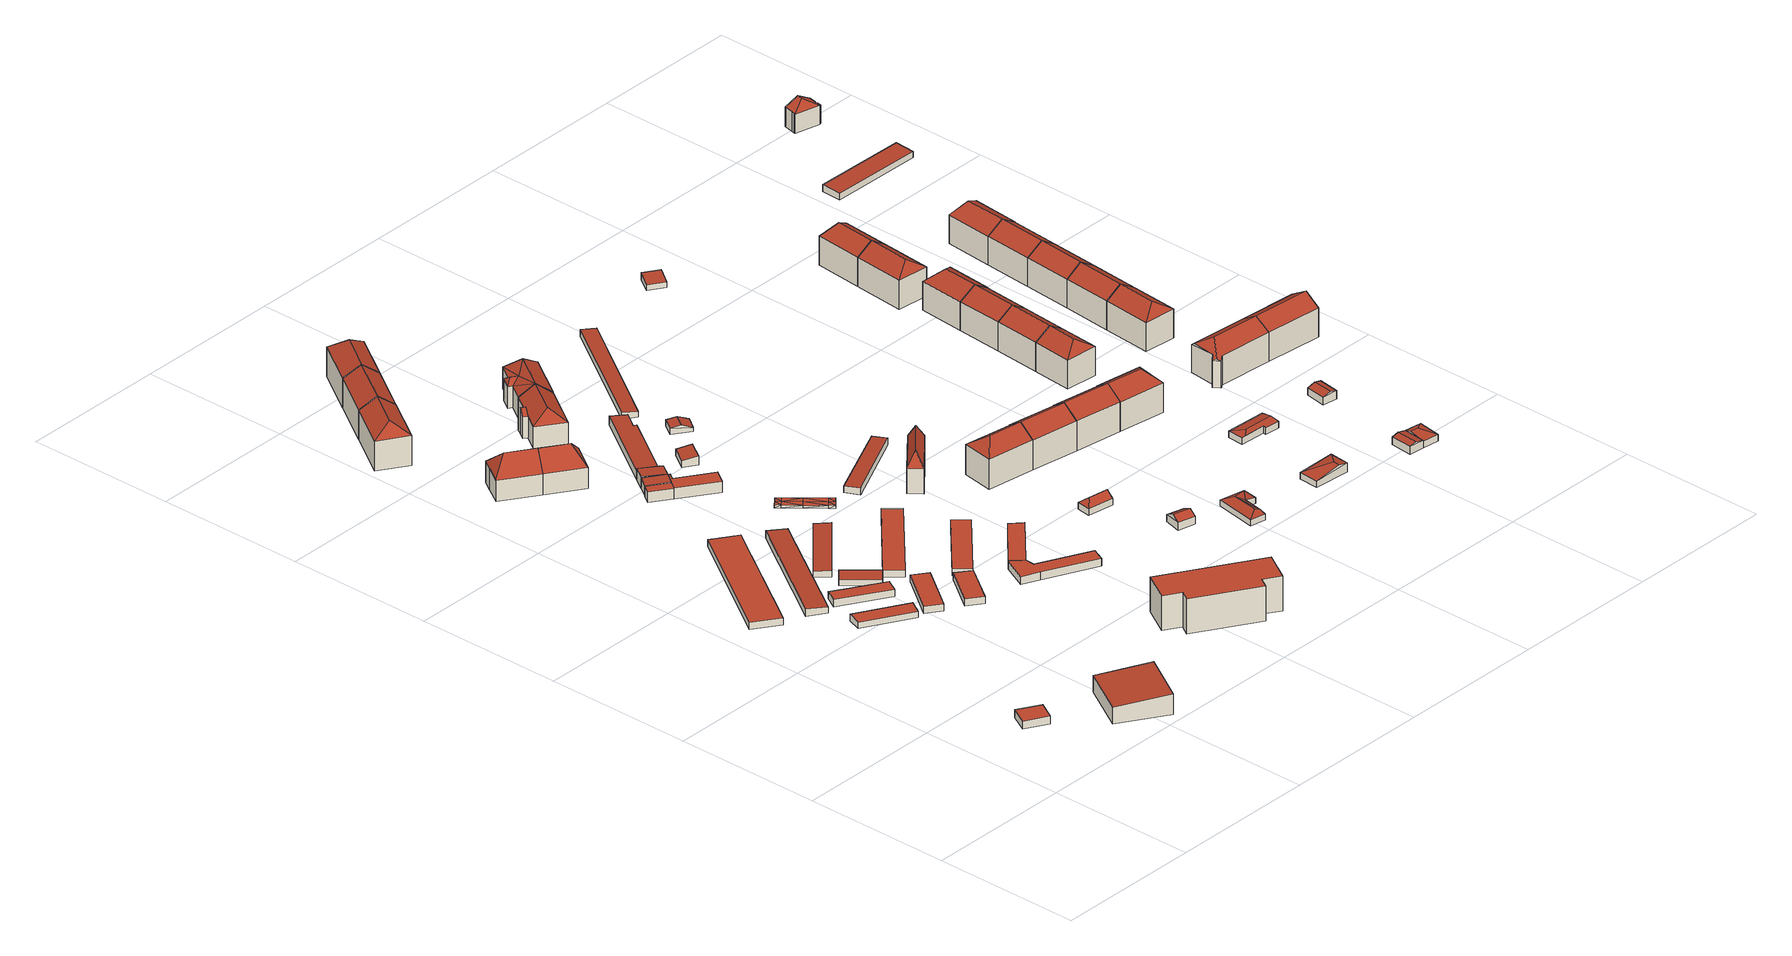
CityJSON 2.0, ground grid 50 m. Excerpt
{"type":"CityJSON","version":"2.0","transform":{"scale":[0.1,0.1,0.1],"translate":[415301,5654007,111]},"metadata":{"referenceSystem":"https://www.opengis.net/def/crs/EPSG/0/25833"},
"CityObjects":{
"building1":{"type":"Building","attributes":{"Dachtyp_tdc":"tdcPolyFlatRoof","Gemeindeschluessel":14612000,"Dachneigung":0,"QualitaetDacherkennung":62,"Geometrietyp2DReferenz":"3000","measuredHeight":2.6,"function":"31001_9998","roofType":"1000"},"geometry":[{"type":"Solid","lod":"2","boundaries":[[[[0,1,2,3]],[[1,4,5,2]],[[4,6,7,5]],[[6,0,3,7]],[[6,4,1,0]],[[3,2,5,7]]]],"semantics":{"surfaces":[{"type":"WallSurface"},{"type":"RoofSurface"},{"type":"GroundSurface"}],"values":[[0,0,0,0,1,2]]}}]},
"building2":{"type":"Building","attributes":{"Dachtyp_tdc":"tdcPolyFlatRoof","Gemeindeschluessel":14612000,"Dachneigung":3.87,"QualitaetDacherkennung":70,"Geometrietyp2DReferenz":"3000","measuredHeight":6.96,"function":"31001_2000","roofType":"2100"},"geometry":[{"type":"Solid","lod":"2","boundaries":[[[[8,9,10,11]],[[9,12,13,10]],[[12,14,15,13]],[[14,8,11,15]],[[14,12,9,8]],[[11,10,13,15]]]],"semantics":{"surfaces":[{"type":"WallSurface"},{"type":"RoofSurface"},{"type":"GroundSurface"}],"values":[[0,0,0,0,1,2]]}}]},
"building3":{"type":"Building","attributes":{"Dachtyp_tdc":"tdcPolyFlatRoof","Gemeindeschluessel":14612000,"Dachneigung":0,"QualitaetDacherkennung":95,"Geometrietyp2DReferenz":"3000","measuredHeight":2.28,"function":"31001_2463","roofType":"1000"},"geometry":[{"type":"Solid","lod":"2","boundaries":[[[[16,17,18,19]],[[17,20,21,18]],[[20,22,23,21]],[[22,16,19,23]],[[22,20,17,16]],[[19,18,21,23]]]],"semantics":{"surfaces":[{"type":"WallSurface"},{"type":"RoofSurface"},{"type":"GroundSurface"}],"values":[[0,0,0,0,1,2]]}}]},
"building4":{"type":"Building","attributes":{"Dachtyp_tdc":"tdcPolyFlatRoof","Gemeindeschluessel":14612000,"Dachneigung":2.86,"QualitaetDacherkennung":82,"Geometrietyp2DReferenz":"3000","measuredHeight":2.35,"function":"31001_2463","roofType":"2100"},"geometry":[{"type":"Solid","lod":"2","boundaries":[[[[24,25,26,27]],[[25,28,29,26]],[[28,30,31,29]],[[30,24,27,31]],[[30,28,25,24]],[[27,26,29,31]]]],"semantics":{"surfaces":[{"type":"WallSurface"},{"type":"RoofSurface"},{"type":"GroundSurface"}],"values":[[0,0,0,0,1,2]]}}]},
"building5":{"type":"Building","attributes":{"Dachtyp_tdc":"tdcPolyFlatRoof","Gemeindeschluessel":14612000,"Dachneigung":3.13,"QualitaetDacherkennung":88,"Geometrietyp2DReferenz":"3000","measuredHeight":2.5,"function":"31001_2463","roofType":"2100"},"geometry":[{"type":"Solid","lod":"2","boundaries":[[[[32,33,34,35]],[[33,36,37,34]],[[36,38,39,37]],[[38,32,35,39]],[[38,36,33,32]],[[35,34,37,39]]]],"semantics":{"surfaces":[{"type":"WallSurface"},{"type":"RoofSurface"},{"type":"GroundSurface"}],"values":[[0,0,0,0,1,2]]}}]},
"building6":{"type":"Building","attributes":{"Dachtyp_tdc":"tdcPolyFlatRoof","Gemeindeschluessel":14612000,"Dachneigung":2.67,"QualitaetDacherkennung":91,"Geometrietyp2DReferenz":"3000","measuredHeight":2.42,"function":"31001_2463","roofType":"2100"},"geometry":[{"type":"Solid","lod":"2","boundaries":[[[[40,41,42,43]],[[41,44,45,42]],[[44,46,47,45]],[[46,40,43,47]],[[46,44,41,40]],[[43,42,45,47]]]],"semantics":{"surfaces":[{"type":"WallSurface"},{"type":"RoofSurface"},{"type":"GroundSurface"}],"values":[[0,0,0,0,1,2]]}}]},
"building7":{"type":"Building","attributes":{"Dachtyp_tdc":"tdcPolyFlatRoof","Gemeindeschluessel":14612000,"Dachneigung":4.21,"QualitaetDacherkennung":66,"Geometrietyp2DReferenz":"3000","measuredHeight":2.28,"function":"31001_2463","roofType":"2100"},"geometry":[{"type":"Solid","lod":"2","boundaries":[[[[48,49,50,51]],[[49,52,53,50]],[[52,54,55,53]],[[54,48,51,55]],[[54,52,49,48]],[[51,50,53,55]]]],"semantics":{"surfaces":[{"type":"WallSurface"},{"type":"RoofSurface"},{"type":"GroundSurface"}],"values":[[0,0,0,0,1,2]]}}]},
"building8":{"type":"Building","attributes":{"Dachtyp_tdc":"tdcPolyFlatRoof","Gemeindeschluessel":14612000,"Dachneigung":0,"QualitaetDacherkennung":86,"Geometrietyp2DReferenz":"3000","measuredHeight":2.3,"function":"31001_2463","roofType":"1000"},"geometry":[{"type":"Solid","lod":"2","boundaries":[[[[56,57,58,59]],[[57,60,61,58]],[[60,62,63,61]],[[62,56,59,63]],[[62,60,57,56]],[[59,58,61,63]]]],"semantics":{"surfaces":[{"type":"WallSurface"},{"type":"RoofSurface"},{"type":"GroundSurface"}],"values":[[0,0,0,0,1,2]]}}]},
"building9":{"type":"Building","attributes":{"Dachtyp_tdc":"tdcFreeFormRoof","Gemeindeschluessel":14612000,"Dachneigung":44.92,"QualitaetDacherkennung":80,"Geometrietyp2DReferenz":"3000","measuredHeight":12.76,"function":"31001_9998","roofType":"5000"},"geometry":[{"type":"Solid","lod":"2","boundaries":[[[[64,65,66,67,68]],[[66,65,69,70]],[[71,68,67]],[[64,69,65]],[[72,73,74,75,76]],[[66,70,71,67]],[[68,71,73,72]],[[71,70,74,73]],[[70,69,75,74]],[[69,64,76,75]],[[64,68,72,76]]]],"semantics":{"surfaces":[{"type":"RoofSurface"},{"type":"WallSurface"},{"type":"GroundSurface"}],"values":[[0,0,1,1,2,0,1,1,1,1,1]]}}]},
"building10":{"type":"Building","attributes":{"Dachtyp_tdc":"tdcHipAndGableRoof","Gemeindeschluessel":14612000,"Dachneigung":34.1,"QualitaetDacherkennung":78,"Geometrietyp2DReferenz":"3000","measuredHeight":13.88,"function":"31001_9998","roofType":"5000"},"geometry":[{"type":"Solid","lod":"2","boundaries":[[[[77,78,79,80]],[[78,81,82,79]],[[81,83,84,82]],[[83,77,80,84]],[[81,78,85]],[[77,83,86]],[[78,77,86,85]],[[83,81,85,86]],[[80,79,82,84]]]],"semantics":{"surfaces":[{"type":"WallSurface"},{"type":"RoofSurface"},{"type":"GroundSurface"}],"values":[[0,0,0,0,1,0,1,1,2]]}}]},
"building11":{"type":"Building","attributes":{"Dachtyp_tdc":"tdcPolyFlatRoof","Gemeindeschluessel":14612000,"Dachneigung":0,"QualitaetDacherkennung":86,"Geometrietyp2DReferenz":"3000","measuredHeight":2.38,"function":"31001_2463","roofType":"1000"},"geometry":[{"type":"Solid","lod":"2","boundaries":[[[[87,88,89,90]],[[88,91,92,89]],[[91,93,94,92]],[[93,87,90,94]],[[93,91,88,87]],[[90,89,92,94]]]],"semantics":{"surfaces":[{"type":"WallSurface"},{"type":"RoofSurface"},{"type":"GroundSurface"}],"values":[[0,0,0,0,1,2]]}}]},
"building12":{"type":"Building","attributes":{"Dachtyp_tdc":"tdcPolyFlatRoof","Gemeindeschluessel":14612000,"Dachneigung":3.65,"QualitaetDacherkennung":82,"Geometrietyp2DReferenz":"3000","measuredHeight":2.16,"function":"31001_2463","roofType":"2100"},"geometry":[{"type":"Solid","lod":"2","boundaries":[[[[95,96,97,98]],[[96,99,100,97]],[[99,101,102,100]],[[101,95,98,102]],[[101,99,96,95]],[[98,97,100,102]]]],"semantics":{"surfaces":[{"type":"WallSurface"},{"type":"RoofSurface"},{"type":"GroundSurface"}],"values":[[0,0,0,0,1,2]]}}]},
"building13":{"type":"Building","attributes":{"Dachtyp_tdc":"tdcHipAndGableRoof","Gemeindeschluessel":14612000,"Dachneigung":44.91,"QualitaetDacherkennung":80,"Geometrietyp2DReferenz":"3000","measuredHeight":12.73,"function":"31001_9998","roofType":"5000"},"geometry":[{"type":"Solid","lod":"2","boundaries":[[[[69,103,104,75]],[[103,105,106,104]],[[105,64,76,106]],[[64,69,75,76]],[[105,103,107]],[[69,64,65]],[[103,69,65,107]],[[64,105,107,65]],[[75,104,106,76]]]],"semantics":{"surfaces":[{"type":"WallSurface"},{"type":"RoofSurface"},{"type":"GroundSurface"}],"values":[[0,0,0,0,1,0,1,1,2]]}}]},
"building14":{"type":"Building","attributes":{"Dachtyp_tdc":"tdcPolyFlatRoof","Gemeindeschluessel":14612000,"Dachneigung":2.61,"QualitaetDacherkennung":66,"Geometrietyp2DReferenz":"3000","measuredHeight":3.54,"function":"31001_2000","roofType":"2100"},"geometry":[{"type":"Solid","lod":"2","boundaries":[[[[108,109,110,111]],[[109,112,113,110]],[[112,114,115,113]],[[114,108,111,115]],[[114,112,109,108]],[[111,110,113,115]]]],"semantics":{"surfaces":[{"type":"WallSurface"},{"type":"RoofSurface"},{"type":"GroundSurface"}],"values":[[0,0,0,0,1,2]]}}]},
"building15":{"type":"Building","attributes":{"Dachtyp_tdc":"tdcGableRoof","Gemeindeschluessel":14612000,"Dachneigung":34.15,"QualitaetDacherkennung":81,"Geometrietyp2DReferenz":"3000","measuredHeight":13.9,"function":"31001_9998","roofType":"3100"},"geometry":[{"type":"Solid","lod":"2","boundaries":[[[[83,116,117,84]],[[116,118,119,117]],[[118,77,80,119]],[[77,83,84,80]],[[118,116,120]],[[83,77,121]],[[116,83,121,120]],[[77,118,120,121]],[[84,117,119,80]]]],"semantics":{"surfaces":[{"type":"WallSurface"},{"type":"RoofSurface"},{"type":"GroundSurface"}],"values":[[0,0,0,0,0,0,1,1,2]]}}]},
"building16":{"type":"Building","attributes":{"Dachtyp_tdc":"tdcPolyFlatRoof","Gemeindeschluessel":14612000,"Dachneigung":0,"QualitaetDacherkennung":85,"Geometrietyp2DReferenz":"3000","measuredHeight":2.28,"function":"31001_2463","roofType":"1000"},"geometry":[{"type":"Solid","lod":"2","boundaries":[[[[122,123,124,125]],[[123,126,127,124]],[[126,128,129,127]],[[128,122,125,129]],[[128,126,123,122]],[[125,124,127,129]]]],"semantics":{"surfaces":[{"type":"WallSurface"},{"type":"RoofSurface"},{"type":"GroundSurface"}],"values":[[0,0,0,0,1,2]]}}]},
"building17":{"type":"Building","attributes":{"Gemeindeschluessel":14612000,"Geometrietyp2DReferenz":"3000","function":"31001_2000","roofType":"9999"},"children":["building17-1","building17-2"]},
"building17-1":{"type":"BuildingPart","attributes":{"Dachtyp_tdc":"tdcPolyFlatRoof","Dachneigung":0,"QualitaetDacherkennung":75,"Geometrietyp2DReferenz":"3000","measuredHeight":3.68,"roofType":"1000"},"parents":["building17"],"geometry":[{"type":"MultiSurface","lod":"2","boundaries":[[[130,131,132,133,134]],[[114,135,136,137,138]],[[135,139,140,136]],[[139,141,142,140]],[[141,143,144,142]],[[143,130,134,144]],[[143,141,139,135,114,131,130]],[[134,133,137,136,140,142,144]]],"semantics":{"surfaces":[{"type":"WallSurface"},{"type":"RoofSurface"},{"type":"GroundSurface"}],"values":[0,0,0,0,0,0,1,2]}}]},
"building17-2":{"type":"BuildingPart","attributes":{"Dachtyp_tdc":"tdcPolyFlatRoof","Dachneigung":0,"QualitaetDacherkennung":79,"Geometrietyp2DReferenz":"3000","measuredHeight":3.61,"roofType":"1000"},"parents":["building17"],"geometry":[{"type":"MultiSurface","lod":"2","boundaries":[[[145,146,147,148]],[[146,138,137,147]],[[132,145,148,133]],[[132,138,146,145]],[[148,147,137,133]]],"semantics":{"surfaces":[{"type":"WallSurface"},{"type":"RoofSurface"},{"type":"GroundSurface"}],"values":[0,0,0,1,2]}}]},
"building18":{"type":"Building","attributes":{"Dachtyp_tdc":"tdcPolyFlatRoof","Gemeindeschluessel":14612000,"Dachneigung":3.23,"QualitaetDacherkennung":78,"Geometrietyp2DReferenz":"3000","measuredHeight":4.01,"function":"31001_2000","roofType":"2100"},"geometry":[{"type":"Solid","lod":"2","boundaries":[[[[149,150,151,152]],[[150,153,154,151]],[[153,155,156,154]],[[155,112,157,156]],[[112,149,152,157]],[[112,155,153,150,149]],[[152,151,154,156,157]]]],"semantics":{"surfaces":[{"type":"WallSurface"},{"type":"RoofSurface"},{"type":"GroundSurface"}],"values":[[0,0,0,0,0,1,2]]}}]},
"building19":{"type":"Building","attributes":{"Dachtyp_tdc":"tdcPolyFlatRoof","Gemeindeschluessel":14612000,"Dachneigung":0,"QualitaetDacherkennung":91,"Geometrietyp2DReferenz":"3000","measuredHeight":2.31,"function":"31001_2463","roofType":"1000"},"geometry":[{"type":"Solid","lod":"2","boundaries":[[[[158,159,160,161]],[[162,163,164,165]],[[161,160,163,162]],[[160,159,164,163]],[[159,158,165,164]],[[158,161,162,165]]]],"semantics":{"surfaces":[{"type":"RoofSurface"},{"type":"GroundSurface"},{"type":"WallSurface"}],"values":[[0,1,2,2,2,2]]}}]},
"building20":{"type":"Building","attributes":{"Dachtyp_tdc":"tdcPolyFlatRoof","Gemeindeschluessel":14612000,"Dachneigung":0,"QualitaetDacherkennung":82,"Geometrietyp2DReferenz":"3000","measuredHeight":11.8,"function":"31001_9998","roofType":"1000"},"geometry":[{"type":"Solid","lod":"2","boundaries":[[[[166,167,168,169]],[[167,170,171,168]],[[170,172,173,171]],[[172,174,175,173]],[[174,176,177,175]],[[176,178,179,177]],[[178,180,181,179]],[[180,166,169,181]],[[180,178,176,174,172,170,167,166]],[[169,168,171,173,175,177,179,181]]]],"semantics":{"surfaces":[{"type":"WallSurface"},{"type":"RoofSurface"},{"type":"GroundSurface"}],"values":[[0,0,0,0,0,0,0,0,1,2]]}}]},
"building21":{"type":"Building","attributes":{"Dachtyp_tdc":"tdcPolyFlatRoof","Gemeindeschluessel":14612000,"Dachneigung":0,"QualitaetDacherkennung":63,"Geometrietyp2DReferenz":"3000","measuredHeight":2.52,"function":"31001_2463","roofType":"1000"},"geometry":[{"type":"Solid","lod":"2","boundaries":[[[[182,183,184,185]],[[183,186,187,184]],[[186,188,189,187]],[[188,190,191,189]],[[190,192,193,191]],[[192,194,195,193]],[[194,196,197,195]],[[196,182,185,197]],[[196,194,192,190,188,186,183,182]],[[185,184,187,189,191,193,195,197]]]],"semantics":{"surfaces":[{"type":"WallSurface"},{"type":"RoofSurface"},{"type":"GroundSurface"}],"values":[[0,0,0,0,0,0,0,0,1,2]]}}]},
"building22":{"type":"Building","attributes":{"Erfassungsdatum_Objekt":"2020-12-18","BodenHoehe":114.87,"gemHoehe":0,"BauwerkHoehe":1,"Breite":4,"Gemeindeschluessel":"14612000","Geometrietyp2DReferenz":"3000","measuredHeight":1,"function":"53001_1800"},"geometry":[{"type":"MultiSurface","lod":"2","boundaries":[[[198,199,200]],[[200,199,201]],[[202,203,198]],[[202,198,200]],[[204,203,205]],[[205,203,202]],[[206,204,207]],[[207,204,205]],[[200,201,208]],[[208,201,209]],[[202,200,210]],[[210,200,208]],[[205,202,210]],[[205,210,211]],[[207,205,212]],[[212,205,211]],[[210,208,213]],[[210,213,214]],[[208,209,215]],[[208,215,213]],[[209,201,216]],[[209,216,215]],[[201,199,217]],[[201,217,216]],[[199,198,218]],[[199,218,217]],[[198,203,219]],[[198,219,218]],[[203,204,220]],[[203,220,219]],[[204,206,221]],[[204,221,220]],[[206,207,222]],[[206,222,221]],[[207,212,223]],[[207,223,222]],[[212,211,224]],[[212,224,223]],[[211,210,214]],[[211,214,224]],[[225,217,218]],[[216,217,225]],[[218,219,226]],[[225,218,226]],[[227,219,220]],[[226,219,227]],[[222,220,221]],[[227,220,222]],[[213,216,225]],[[215,216,213]],[[214,225,226]],[[213,225,214]],[[214,226,227]],[[224,214,227]],[[223,227,222]],[[224,227,223]]],"semantics":{"surfaces":[{"type":"RoofSurface"},{"type":"WallSurface"},{"type":"GroundSurface"}],"values":[0,0,0,0,0,0,0,0,0,0,0,0,0,0,0,0,1,1,1,1,1,1,1,1,1,1,1,1,1,1,1,1,1,1,1,1,1,1,1,1,2,2,2,2,2,2,2,2,2,2,2,2,2,2,2,2]}}]},
"building23":{"type":"Building","attributes":{"Dachtyp_tdc":"tdcHipAndGableRoof","Gemeindeschluessel":14612000,"Dachneigung":34.06,"QualitaetDacherkennung":80,"Geometrietyp2DReferenz":"3000","measuredHeight":13.9,"function":"31001_9998","roofType":"5000"},"geometry":[{"type":"Solid","lod":"2","boundaries":[[[[116,228,229,117]],[[228,230,231,229]],[[230,232,119,231]],[[232,116,117,119]],[[230,228,233]],[[116,232,234]],[[228,116,234,233]],[[232,230,233,234]],[[117,229,231,119]]]],"semantics":{"surfaces":[{"type":"WallSurface"},{"type":"RoofSurface"},{"type":"GroundSurface"}],"values":[[0,0,0,0,1,0,1,1,2]]}}]},
"building24":{"type":"Building","attributes":{"Dachtyp_tdc":"tdcPolyFlatRoof","Gemeindeschluessel":14612000,"Dachneigung":3,"QualitaetDacherkennung":87,"Geometrietyp2DReferenz":"3000","measuredHeight":2.31,"function":"31001_2463","roofType":"2100"},"geometry":[{"type":"Solid","lod":"2","boundaries":[[[[190,235,236,237]],[[235,238,239,236]],[[238,240,241,239]],[[240,190,237,241]],[[240,238,235,190]],[[237,236,239,241]]]],"semantics":{"surfaces":[{"type":"WallSurface"},{"type":"RoofSurface"},{"type":"GroundSurface"}],"values":[[0,0,0,0,1,2]]}}]},
"building25":{"type":"Building","attributes":{"Gemeindeschluessel":14612000,"Geometrietyp2DReferenz":"3000","function":"31001_9998","roofType":"9999"},"children":["building25-1","building25-2"]},
"building25-1":{"type":"BuildingPart","attributes":{"Dachtyp_tdc":"tdcHipAndGableRoof","Dachneigung":37.4,"QualitaetDacherkennung":78,"Geometrietyp2DReferenz":"3000","measuredHeight":11.35,"roofType":"5000"},"parents":["building25"],"geometry":[{"type":"MultiSurface","lod":"2","boundaries":[[[242,243,244,245]],[[242,246,247,243]],[[246,248,249,247]],[[248,250,251,249]],[[250,252,253,251]],[[252,254,255,253]],[[254,256,255]],[[252,250,257]],[[250,248,246,257]],[[246,242,245,258,259,254,252,257]],[[244,243,247,249,251,253,255,260]]],"semantics":{"surfaces":[{"type":"WallSurface"},{"type":"RoofSurface"},{"type":"GroundSurface"}],"values":[0,0,0,0,0,0,0,1,1,1,2]}}]},
"building25-2":{"type":"BuildingPart","attributes":{"Dachtyp_tdc":"tdcGableRoof","Dachneigung":33.51,"QualitaetDacherkennung":53,"Geometrietyp2DReferenz":"3000","measuredHeight":9.02,"roofType":"3100"},"parents":["building25"],"geometry":[{"type":"MultiSurface","lod":"2","boundaries":[[[256,261,262,255]],[[261,263,264,262]],[[263,265,266,264]],[[265,245,244,266]],[[263,261,256,259,267]],[[267,245,265,263]],[[260,255,262,264,266,244]]],"semantics":{"surfaces":[{"type":"WallSurface"},{"type":"RoofSurface"},{"type":"GroundSurface"}],"values":[0,0,0,0,1,1,2]}}]},
"building26":{"type":"Building","attributes":{"Dachtyp_tdc":"tdcPolyFlatRoof","Gemeindeschluessel":14612000,"Dachneigung":4.28,"QualitaetDacherkennung":88,"Geometrietyp2DReferenz":"3000","measuredHeight":3.04,"function":"31001_2463","roofType":"2100"},"geometry":[{"type":"Solid","lod":"2","boundaries":[[[[268,269,270,151]],[[269,271,272,270]],[[271,273,274,272]],[[273,275,276,274]],[[275,277,154,276]],[[277,268,151,154]],[[277,275,273,271,269,268]],[[151,270,272,274,276,154]]]],"semantics":{"surfaces":[{"type":"WallSurface"},{"type":"RoofSurface"},{"type":"GroundSurface"}],"values":[[0,0,0,0,0,0,1,2]]}}]},
"building27":{"type":"Building","attributes":{"Dachtyp_tdc":"tdcPolyFlatRoof","Gemeindeschluessel":14612000,"Dachneigung":10.98,"QualitaetDacherkennung":73,"Geometrietyp2DReferenz":"3000","measuredHeight":3.19,"function":"31001_9998","roofType":"2100"},"geometry":[{"type":"Solid","lod":"2","boundaries":[[[[278,279,280,281]],[[279,282,283,280]],[[282,284,285,283]],[[284,278,281,285]],[[284,282,279,278]],[[281,280,283,285]]]],"semantics":{"surfaces":[{"type":"WallSurface"},{"type":"RoofSurface"},{"type":"GroundSurface"}],"values":[[0,0,0,0,1,2]]}}]},
"building28":{"type":"Building","attributes":{"Dachtyp_tdc":"tdcFreeFormRoof","Gemeindeschluessel":14612000,"Dachneigung":36.55,"QualitaetDacherkennung":79,"Geometrietyp2DReferenz":"3000","measuredHeight":11.09,"function":"31001_9998","roofType":"5000"},"geometry":[{"type":"Solid","lod":"2","boundaries":[[[[286,287,288,289]],[[287,290,291,288]],[[290,292,293,291]],[[292,294,295,293]],[[294,296,297,295]],[[296,298,299,297]],[[298,300,301,299]],[[300,286,289,301]],[[302,300,298]],[[298,296,303]],[[303,302,298]],[[303,304,302]],[[290,304,303]],[[304,290,287]],[[305,303,296,294]],[[305,294,292]],[[303,305,292,290]],[[304,287,286]],[[302,304,286,300]],[[289,288,291,293,295,297,299,301]]]],"semantics":{"surfaces":[{"type":"WallSurface"},{"type":"RoofSurface"},{"type":"GroundSurface"}],"values":[[0,0,0,0,0,0,0,0,1,1,1,1,1,1,1,1,1,0,1,2]]}}]},
"building29":{"type":"Building","attributes":{"Dachtyp_tdc":"tdcGableRoof","Gemeindeschluessel":14612000,"Dachneigung":20.56,"QualitaetDacherkennung":49,"Geometrietyp2DReferenz":"3000","measuredHeight":2.77,"function":"31001_9998","roofType":"3100"},"geometry":[{"type":"Solid","lod":"2","boundaries":[[[[306,307,308,309]],[[307,310,311,308]],[[310,312,313,311]],[[312,306,309,313]],[[310,307,314]],[[306,312,315]],[[307,306,315,314]],[[312,310,314,315]],[[309,308,311,313]]]],"semantics":{"surfaces":[{"type":"WallSurface"},{"type":"RoofSurface"},{"type":"GroundSurface"}],"values":[[0,0,0,0,0,0,1,1,2]]}}]},
"building30":{"type":"Building","attributes":{"Dachtyp_tdc":"tdcPolyFlatRoof","Gemeindeschluessel":14612000,"Dachneigung":3.26,"QualitaetDacherkennung":87,"Geometrietyp2DReferenz":"3000","measuredHeight":2.37,"function":"31001_2463","roofType":"2100"},"geometry":[{"type":"Solid","lod":"2","boundaries":[[[[316,317,318,319]],[[317,320,321,318]],[[320,322,323,321]],[[322,316,319,323]],[[322,320,317,316]],[[319,318,321,323]]]],"semantics":{"surfaces":[{"type":"WallSurface"},{"type":"RoofSurface"},{"type":"GroundSurface"}],"values":[[0,0,0,0,1,2]]}}]},
"building31":{"type":"Building","attributes":{"Dachtyp_tdc":"tdcFreeFormRoof","Gemeindeschluessel":14612000,"Dachneigung":63.29,"QualitaetDacherkennung":5,"Geometrietyp2DReferenz":"3000","measuredHeight":13.38,"function":"31001_2463","roofType":"5000"},"geometry":[{"type":"Solid","lod":"2","boundaries":[[[[324,325,326,327]],[[325,328,329,326]],[[328,330,331,329]],[[330,324,327,331]],[[332,333,330,328]],[[332,328,325]],[[333,332,325,324]],[[333,324,330]],[[327,326,329,331]]]],"semantics":{"surfaces":[{"type":"WallSurface"},{"type":"RoofSurface"},{"type":"GroundSurface"}],"values":[[0,0,0,0,1,1,1,1,2]]}}]},
"building32":{"type":"Building","attributes":{"Dachtyp_tdc":"tdcFreeFormRoof","Gemeindeschluessel":14612000,"Dachneigung":39.12,"QualitaetDacherkennung":65,"Geometrietyp2DReferenz":"3000","measuredHeight":4.11,"function":"31001_9998","roofType":"5000"},"geometry":[{"type":"Solid","lod":"2","boundaries":[[[[334,335,336,337]],[[335,338,339,336]],[[338,340,341,339]],[[340,334,337,341]],[[342,340,338]],[[343,342,338,335]],[[343,335,334]],[[342,343,334,340]],[[337,336,339,341]]]],"semantics":{"surfaces":[{"type":"WallSurface"},{"type":"RoofSurface"},{"type":"GroundSurface"}],"values":[[0,0,0,0,0,1,1,1,2]]}}]},
"building33":{"type":"Building","attributes":{"Dachtyp_tdc":"tdcHipAndGableRoof","Gemeindeschluessel":14612000,"Dachneigung":34.41,"QualitaetDacherkennung":79,"Geometrietyp2DReferenz":"3000","measuredHeight":13.81,"function":"31001_9998","roofType":"5000"},"geometry":[{"type":"Solid","lod":"2","boundaries":[[[[344,345,346,347]],[[345,348,349,346]],[[348,350,351,349]],[[350,344,347,351]],[[348,345,352]],[[344,350,353]],[[345,344,353,352]],[[350,348,352,353]],[[347,346,349,351]]]],"semantics":{"surfaces":[{"type":"WallSurface"},{"type":"RoofSurface"},{"type":"GroundSurface"}],"values":[[0,0,0,0,1,0,1,1,2]]}}]},
"building34":{"type":"Building","attributes":{"Dachtyp_tdc":"tdcGableRoof","Gemeindeschluessel":14612000,"Dachneigung":28.18,"QualitaetDacherkennung":80,"Geometrietyp2DReferenz":"3000","measuredHeight":4.06,"function":"31001_9998","roofType":"3100"},"geometry":[{"type":"Solid","lod":"2","boundaries":[[[[354,355,356,357]],[[355,358,359,356]],[[358,360,361,359]],[[360,354,357,361]],[[358,355,362]],[[354,360,363]],[[355,354,363,362]],[[360,358,362,363]],[[357,356,359,361]]]],"semantics":{"surfaces":[{"type":"WallSurface"},{"type":"RoofSurface"},{"type":"GroundSurface"}],"values":[[0,0,0,0,0,0,1,1,2]]}}]},
"building35":{"type":"Building","attributes":{"Dachtyp_tdc":"tdcPolyFlatRoof","Gemeindeschluessel":14612000,"Dachneigung":2.9,"QualitaetDacherkennung":90,"Geometrietyp2DReferenz":"3000","measuredHeight":2.29,"function":"31001_2463","roofType":"2100"},"geometry":[{"type":"Solid","lod":"2","boundaries":[[[[364,365,366,367]],[[365,368,369,366]],[[368,370,371,369]],[[370,364,367,371]],[[370,368,365,364]],[[367,366,369,371]]]],"semantics":{"surfaces":[{"type":"WallSurface"},{"type":"RoofSurface"},{"type":"GroundSurface"}],"values":[[0,0,0,0,1,2]]}}]},
"building36":{"type":"Building","attributes":{"Dachtyp_tdc":"tdcFreeFormRoof","Gemeindeschluessel":14612000,"Dachneigung":10.06,"QualitaetDacherkennung":60,"Geometrietyp2DReferenz":"3000","measuredHeight":2.87,"function":"31001_9998","roofType":"5000"},"geometry":[{"type":"Solid","lod":"2","boundaries":[[[[372,373,374,375]],[[373,376,377,374]],[[376,378,379,377]],[[378,380,381,379]],[[380,382,383,381]],[[382,372,375,383]],[[372,382,384]],[[378,385,386,380]],[[386,384,382,380]],[[372,376,373]],[[384,376,372]],[[384,385,376]],[[385,384,386]],[[378,376,385]],[[375,374,377,379,381,383]]]],"semantics":{"surfaces":[{"type":"WallSurface"},{"type":"RoofSurface"},{"type":"GroundSurface"}],"values":[[0,0,0,0,0,0,1,1,1,1,1,1,1,0,2]]}}]},
"building37":{"type":"Building","attributes":{"Dachtyp_tdc":"tdcGableRoof","Gemeindeschluessel":14612000,"Dachneigung":34.2,"QualitaetDacherkennung":81,"Geometrietyp2DReferenz":"3000","measuredHeight":13.79,"function":"31001_9998","roofType":"3100"},"geometry":[{"type":"Solid","lod":"2","boundaries":[[[[387,388,347,389]],[[388,390,351,347]],[[390,391,392,351]],[[391,387,389,392]],[[390,388,353]],[[387,391,393]],[[388,387,393,353]],[[391,390,353,393]],[[389,347,351,392]]]],"semantics":{"surfaces":[{"type":"WallSurface"},{"type":"RoofSurface"},{"type":"GroundSurface"}],"values":[[0,0,0,0,0,0,1,1,2]]}}]},
"building38":{"type":"Building","attributes":{"Dachtyp_tdc":"tdcGableRoof","Gemeindeschluessel":14612000,"Dachneigung":34.34,"QualitaetDacherkennung":82,"Geometrietyp2DReferenz":"3000","measuredHeight":13.82,"function":"31001_9998","roofType":"3100"},"geometry":[{"type":"Solid","lod":"2","boundaries":[[[[387,394,395,396]],[[397,398,396,395]],[[399,389,392,400]],[[398,397,400,392]],[[397,394,399,400]],[[398,387,396]],[[394,397,395]],[[394,387,389,399]],[[387,398,392,389]]]],"semantics":{"surfaces":[{"type":"RoofSurface"},{"type":"GroundSurface"},{"type":"WallSurface"}],"values":[[0,0,1,2,2,2,2,2,2]]}}]},
"building39":{"type":"Building","attributes":{"Dachtyp_tdc":"tdcHipAndGableRoof","Gemeindeschluessel":14612000,"Dachneigung":10.05,"QualitaetDacherkennung":49,"Geometrietyp2DReferenz":"3000","measuredHeight":3.7,"function":"31001_9998","roofType":"5000"},"geometry":[{"type":"Solid","lod":"2","boundaries":[[[[401,402,403,404]],[[402,405,406,403]],[[405,407,408,406]],[[407,401,404,408]],[[405,402,409]],[[401,407,410]],[[402,401,410,409]],[[407,405,409,410]],[[404,403,406,408]]]],"semantics":{"surfaces":[{"type":"WallSurface"},{"type":"RoofSurface"},{"type":"GroundSurface"}],"values":[[0,0,0,0,1,0,1,1,2]]}}]},
"building40":{"type":"Building","attributes":{"Dachtyp_tdc":"tdcHipAndGableRoof","Gemeindeschluessel":14612000,"Dachneigung":34.43,"QualitaetDacherkennung":77,"Geometrietyp2DReferenz":"3000","measuredHeight":13.74,"function":"31001_9998","roofType":"5000"},"geometry":[{"type":"Solid","lod":"2","boundaries":[[[[411,412,413,400]],[[412,414,415,413]],[[414,416,399,415]],[[416,411,400,399]],[[414,412,417]],[[411,416,395]],[[412,411,395,417]],[[416,414,417,395]],[[400,413,415,399]]]],"semantics":{"surfaces":[{"type":"WallSurface"},{"type":"RoofSurface"},{"type":"GroundSurface"}],"values":[[0,0,0,0,1,0,1,1,2]]}}]},
"building41":{"type":"Building","attributes":{"Dachtyp_tdc":"tdcPolyFlatRoof","Gemeindeschluessel":14612000,"Dachneigung":5.74,"QualitaetDacherkennung":68,"Geometrietyp2DReferenz":"3000","measuredHeight":2.54,"function":"31001_9998","roofType":"2100"},"geometry":[{"type":"Solid","lod":"2","boundaries":[[[[418,419,420,421]],[[419,422,423,420]],[[422,424,425,423]],[[424,418,421,425]],[[424,422,419,418]],[[421,420,423,425]]]],"semantics":{"surfaces":[{"type":"WallSurface"},{"type":"RoofSurface"},{"type":"GroundSurface"}],"values":[[0,0,0,0,1,2]]}}]},
"building42":{"type":"Building","attributes":{"Dachtyp_tdc":"tdcFreeFormRoof","Gemeindeschluessel":14612000,"Dachneigung":10.28,"QualitaetDacherkennung":66,"Geometrietyp2DReferenz":"3000","measuredHeight":2.88,"function":"31001_9998","roofType":"5000"},"geometry":[{"type":"Solid","lod":"2","boundaries":[[[[426,427,428,429]],[[427,430,431,428]],[[430,432,433,431]],[[432,434,435,433]],[[434,436,437,435]],[[436,426,429,437]],[[438,439,436,434]],[[427,440,439,438,432,430]],[[439,440,426,436]],[[427,426,440]],[[434,432,438]],[[429,428,431,433,435,437]]]],"semantics":{"surfaces":[{"type":"WallSurface"},{"type":"RoofSurface"},{"type":"GroundSurface"}],"values":[[0,0,0,0,0,0,1,1,1,0,0,2]]}}]},
"building43":{"type":"Building","attributes":{"Dachtyp_tdc":"tdcHipAndGableRoof","Gemeindeschluessel":14612000,"Dachneigung":31.27,"QualitaetDacherkennung":84,"Geometrietyp2DReferenz":"3000","measuredHeight":13.22,"function":"31001_9998","roofType":"5000"},"geometry":[{"type":"Solid","lod":"2","boundaries":[[[[441,442,443,444]],[[442,445,446,443]],[[445,447,448,446]],[[447,441,444,448]],[[444,443,446,448]],[[445,442,449]],[[441,447,450]],[[442,441,450,449]],[[447,445,449,450]]]],"semantics":{"surfaces":[{"type":"WallSurface"},{"type":"GroundSurface"},{"type":"RoofSurface"}],"values":[[0,0,0,0,1,2,0,2,2]]}}]},
"building44":{"type":"Building","attributes":{"Dachtyp_tdc":"tdcGableRoof","Gemeindeschluessel":14612000,"Dachneigung":31.57,"QualitaetDacherkennung":87,"Geometrietyp2DReferenz":"3000","measuredHeight":13.31,"function":"31001_9998","roofType":"3100"},"geometry":[{"type":"Solid","lod":"2","boundaries":[[[[447,451,452,448]],[[451,453,454,452]],[[453,441,444,454]],[[441,447,448,444]],[[453,451,455]],[[447,441,456]],[[451,447,456,455]],[[441,453,455,456]],[[448,452,454,444]]]],"semantics":{"surfaces":[{"type":"WallSurface"},{"type":"RoofSurface"},{"type":"GroundSurface"}],"values":[[0,0,0,0,0,0,1,1,2]]}}]},
"building45":{"type":"Building","attributes":{"Dachtyp_tdc":"tdcGableRoof","Gemeindeschluessel":14612000,"Dachneigung":13.88,"QualitaetDacherkennung":93,"Geometrietyp2DReferenz":"3000","measuredHeight":3.26,"function":"31001_9998","roofType":"3100"},"geometry":[{"type":"Solid","lod":"2","boundaries":[[[[457,458,459,460]],[[458,461,462,459]],[[461,463,464,462]],[[463,457,460,464]],[[461,458,465]],[[457,463,466]],[[458,457,466,465]],[[463,461,465,466]],[[460,459,462,464]]]],"semantics":{"surfaces":[{"type":"WallSurface"},{"type":"RoofSurface"},{"type":"GroundSurface"}],"values":[[0,0,0,0,0,0,1,1,2]]}}]},
"building46":{"type":"Building","attributes":{"Dachtyp_tdc":"tdcGableRoof","Gemeindeschluessel":14612000,"Dachneigung":31.34,"QualitaetDacherkennung":89,"Geometrietyp2DReferenz":"3000","measuredHeight":13.26,"function":"31001_9998","roofType":"3100"},"geometry":[{"type":"Solid","lod":"2","boundaries":[[[[467,453,454,468]],[[453,451,452,454]],[[451,469,470,452]],[[469,467,468,470]],[[451,453,471]],[[467,469,472]],[[453,467,472,471]],[[469,451,471,472]],[[468,454,452,470]]]],"semantics":{"surfaces":[{"type":"WallSurface"},{"type":"RoofSurface"},{"type":"GroundSurface"}],"values":[[0,0,0,0,0,0,1,1,2]]}}]},
"building47":{"type":"Building","attributes":{"Dachtyp_tdc":"tdcHipAndGableRoof","Gemeindeschluessel":14612000,"Dachneigung":10.5,"QualitaetDacherkennung":77,"Geometrietyp2DReferenz":"3000","measuredHeight":3.24,"function":"31001_9998","roofType":"5000"},"geometry":[{"type":"Solid","lod":"2","boundaries":[[[[457,473,474,475]],[[473,476,477,474]],[[476,478,479,477]],[[478,457,475,479]],[[476,473,480]],[[457,478,481]],[[473,457,481,480]],[[478,476,480,481]],[[475,474,477,479]]]],"semantics":{"surfaces":[{"type":"WallSurface"},{"type":"RoofSurface"},{"type":"GroundSurface"}],"values":[[0,0,0,0,1,0,1,1,2]]}}]},
"building48":{"type":"Building","attributes":{"Dachtyp_tdc":"tdcHipAndGableRoof","Gemeindeschluessel":14612000,"Dachneigung":31.43,"QualitaetDacherkennung":84,"Geometrietyp2DReferenz":"3000","measuredHeight":13.23,"function":"31001_9998","roofType":"5000"},"geometry":[{"type":"Solid","lod":"2","boundaries":[[[[469,482,483,470]],[[482,484,485,483]],[[484,486,468,485]],[[486,469,470,468]],[[484,482,487]],[[469,486,472]],[[482,469,472,487]],[[486,484,487,472]],[[470,483,485,468]]]],"semantics":{"surfaces":[{"type":"WallSurface"},{"type":"RoofSurface"},{"type":"GroundSurface"}],"values":[[0,0,0,0,1,0,1,1,2]]}}]},
"building49":{"type":"Building","attributes":{"Dachtyp_tdc":"tdcHipAndGableRoof","Gemeindeschluessel":14612000,"Dachneigung":32.89,"QualitaetDacherkennung":85,"Geometrietyp2DReferenz":"3000","measuredHeight":13.34,"function":"31001_9998","roofType":"5000"},"geometry":[{"type":"Solid","lod":"2","boundaries":[[[[488,489,490,491]],[[489,492,493,490]],[[492,494,495,493]],[[494,488,491,495]],[[492,489,496]],[[488,494,497]],[[489,488,497,496]],[[494,492,496,497]],[[491,490,493,495]]]],"semantics":{"surfaces":[{"type":"WallSurface"},{"type":"RoofSurface"},{"type":"GroundSurface"}],"values":[[0,0,0,0,1,0,1,1,2]]}}]},
"building50":{"type":"Building","attributes":{"Dachtyp_tdc":"tdcGableRoof","Gemeindeschluessel":14612000,"Dachneigung":19.01,"QualitaetDacherkennung":89,"Geometrietyp2DReferenz":"3000","measuredHeight":3.44,"function":"31001_9998","roofType":"3100"},"geometry":[{"type":"Solid","lod":"2","boundaries":[[[[498,499,500,501]],[[499,502,503,500]],[[502,504,505,503]],[[504,498,501,505]],[[502,499,506]],[[498,504,507]],[[499,498,507,506]],[[504,502,506,507]],[[501,500,503,505]]]],"semantics":{"surfaces":[{"type":"WallSurface"},{"type":"RoofSurface"},{"type":"GroundSurface"}],"values":[[0,0,0,0,0,0,1,1,2]]}}]},
"building51":{"type":"Building","attributes":{"Dachtyp_tdc":"tdcFreeFormRoof","Gemeindeschluessel":14612000,"Dachneigung":32.04,"QualitaetDacherkennung":71,"Geometrietyp2DReferenz":"3000","measuredHeight":13.12,"function":"31001_9998","roofType":"5000"},"geometry":[{"type":"Solid","lod":"2","boundaries":[[[[508,509,510,511]],[[509,512,513,510]],[[512,514,515,513]],[[514,516,517,515]],[[516,518,519,517]],[[518,520,521,519]],[[520,508,511,521]],[[522,523,516,514,524]],[[508,525,522,524,512,509]],[[522,525,520,518,523]],[[518,516,523]],[[508,520,525]],[[514,512,524]],[[511,510,513,515,517,519,521]]]],"semantics":{"surfaces":[{"type":"WallSurface"},{"type":"RoofSurface"},{"type":"GroundSurface"}],"values":[[0,0,0,0,0,0,0,1,1,1,0,0,0,2]]}}]},
"building52":{"type":"Building","attributes":{"Dachtyp_tdc":"tdcHipAndGableRoof","Gemeindeschluessel":14612000,"Dachneigung":32.92,"QualitaetDacherkennung":86,"Geometrietyp2DReferenz":"3000","measuredHeight":13.31,"function":"31001_9998","roofType":"5000"},"geometry":[{"type":"Solid","lod":"2","boundaries":[[[[494,526,527,495]],[[526,528,529,527]],[[528,488,491,529]],[[488,494,495,491]],[[528,526,530]],[[494,488,531]],[[526,494,531,530]],[[488,528,530,531]],[[495,527,529,491]]]],"semantics":{"surfaces":[{"type":"WallSurface"},{"type":"RoofSurface"},{"type":"GroundSurface"}],"values":[[0,0,0,0,1,0,1,1,2]]}}]},
"building53":{"type":"Building","attributes":{"Dachtyp_tdc":"tdcHipAndGableRoof","Gemeindeschluessel":14612000,"Dachneigung":32.18,"QualitaetDacherkennung":87,"Geometrietyp2DReferenz":"3000","measuredHeight":13.3,"function":"31001_9998","roofType":"5000"},"geometry":[{"type":"Solid","lod":"2","boundaries":[[[[532,533,534,535]],[[533,536,537,534]],[[536,538,539,537]],[[538,532,535,539]],[[536,533,540]],[[532,538,541]],[[533,532,541,540]],[[538,536,540,541]],[[535,534,537,539]]]],"semantics":{"surfaces":[{"type":"WallSurface"},{"type":"RoofSurface"},{"type":"GroundSurface"}],"values":[[0,0,0,0,1,0,1,1,2]]}}]},
"building54":{"type":"Building","attributes":{"Dachtyp_tdc":"tdcGableRoof","Gemeindeschluessel":14612000,"Dachneigung":32.41,"QualitaetDacherkennung":90,"Geometrietyp2DReferenz":"3000","measuredHeight":13.27,"function":"31001_9998","roofType":"3100"},"geometry":[{"type":"Solid","lod":"2","boundaries":[[[[538,542,543,539]],[[542,544,545,543]],[[544,532,535,545]],[[532,538,539,535]],[[544,542,546]],[[538,532,547]],[[542,538,547,546]],[[532,544,546,547]],[[539,543,545,535]]]],"semantics":{"surfaces":[{"type":"WallSurface"},{"type":"RoofSurface"},{"type":"GroundSurface"}],"values":[[0,0,0,0,0,0,1,1,2]]}}]},
"building55":{"type":"Building","attributes":{"Dachtyp_tdc":"tdcGableRoof","Gemeindeschluessel":14612000,"Dachneigung":32.19,"QualitaetDacherkennung":91,"Geometrietyp2DReferenz":"3000","measuredHeight":13.27,"function":"31001_9998","roofType":"3100"},"geometry":[{"type":"Solid","lod":"2","boundaries":[[[[542,548,549,543]],[[548,550,551,549]],[[550,544,545,551]],[[544,542,543,545]],[[550,548,552]],[[542,544,553]],[[548,542,553,552]],[[544,550,552,553]],[[543,549,551,545]]]],"semantics":{"surfaces":[{"type":"WallSurface"},{"type":"RoofSurface"},{"type":"GroundSurface"}],"values":[[0,0,0,0,0,0,1,1,2]]}}]},
"building56":{"type":"Building","attributes":{"Dachtyp_tdc":"tdcGableRoof","Gemeindeschluessel":14612000,"Dachneigung":31.69,"QualitaetDacherkennung":79,"Geometrietyp2DReferenz":"3000","measuredHeight":13.14,"function":"31001_9998","roofType":"3100"},"geometry":[{"type":"Solid","lod":"2","boundaries":[[[[520,554,555,521]],[[554,556,557,555]],[[556,508,511,557]],[[508,520,521,511]],[[556,554,558]],[[520,508,559]],[[554,520,559,558]],[[508,556,558,559]],[[521,555,557,511]]]],"semantics":{"surfaces":[{"type":"WallSurface"},{"type":"RoofSurface"},{"type":"GroundSurface"}],"values":[[0,0,0,0,0,0,1,1,2]]}}]},
"building57":{"type":"Building","attributes":{"Dachtyp_tdc":"tdcGableRoof","Gemeindeschluessel":14612000,"Dachneigung":31.95,"QualitaetDacherkennung":91,"Geometrietyp2DReferenz":"3000","measuredHeight":13.29,"function":"31001_9998","roofType":"3100"},"geometry":[{"type":"Solid","lod":"2","boundaries":[[[[548,560,561,549]],[[560,562,563,561]],[[562,550,551,563]],[[550,548,549,551]],[[562,560,564]],[[548,550,552]],[[560,548,552,564]],[[550,562,564,552]],[[549,561,563,551]]]],"semantics":{"surfaces":[{"type":"WallSurface"},{"type":"RoofSurface"},{"type":"GroundSurface"}],"values":[[0,0,0,0,0,0,1,1,2]]}}]},
"building58":{"type":"Building","attributes":{"Dachtyp_tdc":"tdcHipAndGableRoof","Gemeindeschluessel":14612000,"Dachneigung":31.59,"QualitaetDacherkennung":87,"Geometrietyp2DReferenz":"3000","measuredHeight":13.26,"function":"31001_9998","roofType":"5000"},"geometry":[{"type":"Solid","lod":"2","boundaries":[[[[560,565,566]],[[567,560,566,568]],[[565,569,568,566]],[[561,570,571,563]],[[565,560,561,563]],[[569,567,568]],[[560,567,570,561]],[[567,569,571,570]],[[569,565,563,571]]]],"semantics":{"surfaces":[{"type":"WallSurface"},{"type":"RoofSurface"},{"type":"GroundSurface"}],"values":[[0,1,1,2,0,1,0,0,0]]}}]},
"building59":{"type":"Building","attributes":{"Dachtyp_tdc":"tdcPolyFlatRoof","Gemeindeschluessel":14612000,"Dachneigung":2.91,"QualitaetDacherkennung":71,"Geometrietyp2DReferenz":"3000","measuredHeight":2.44,"function":"31001_2463","roofType":"2100"},"geometry":[{"type":"Solid","lod":"2","boundaries":[[[[572,573,574,575]],[[573,576,577,574]],[[576,578,579,577]],[[578,572,575,579]],[[578,576,573,572]],[[575,574,577,579]]]],"semantics":{"surfaces":[{"type":"WallSurface"},{"type":"RoofSurface"},{"type":"GroundSurface"}],"values":[[0,0,0,0,1,2]]}}]},
"building60":{"type":"Building","attributes":{"Dachtyp_tdc":"tdcHipAndGableRoof","Gemeindeschluessel":14612000,"Dachneigung":28.62,"QualitaetDacherkennung":59,"Geometrietyp2DReferenz":"3000","measuredHeight":8.89,"function":"31001_9998","roofType":"5000"},"geometry":[{"type":"Solid","lod":"2","boundaries":[[[[580,581,582,583]],[[581,584,585,582]],[[584,586,587,585]],[[586,588,589,587]],[[588,590,591,589]],[[590,592,593,591]],[[592,594,595,593]],[[594,596,597,595]],[[596,598,599,597]],[[598,600,601,599]],[[600,602,603,601]],[[602,580,583,603]],[[598,596,604]],[[596,594,592,590,588,586,584,581,604]],[[581,580,602,600,598,604]],[[583,582,585,587,589,591,593,595,597,599,601,603]]]],"semantics":{"surfaces":[{"type":"WallSurface"},{"type":"RoofSurface"},{"type":"GroundSurface"}],"values":[[0,0,0,0,0,0,0,0,0,0,0,0,1,1,1,2]]}}]}
},
"vertices":[
[273,291,67],[240,232,67],[240,232,41],[273,291,41],[165,273,67],[165,273,41],[199,333,67],[199,333,41],
[522,6,104],[365,102,92],[365,102,35],[522,6,35],[461,262,92],[461,262,35],[619,167,104],[619,167,35],
[132,1170,69],[48,1226,69],[48,1226,46],[132,1170,46],[313,1621,69],[313,1621,46],[396,1566,69],[396,1566,46],
[445,945,69],[421,903,67],[421,903,46],[445,945,46],[260,993,67],[260,993,46],[277,1039,69],[277,1039,46],
[304,1126,70],[329,1169,68],[329,1169,45],[304,1126,45],[489,1075,68],[489,1075,45],[464,1032,70],[464,1032,45],
[460,1527,70],[515,1490,66],[515,1490,45],[460,1527,45],[268,1116,66],[268,1116,45],[212,1153,70],[212,1153,45],
[409,1200,58],[447,1233,62],[447,1233,39],[409,1200,39],[531,1137,62],[531,1137,39],[493,1104,58],[493,1104,39],
[505,878,63],[457,913,63],[457,913,40],[505,878,40],[562,1059,63],[562,1059,40],[610,1024,63],[610,1024,40],
[225,2181,105],[255,2227,160],[170,2284,160],[108,2259,105],[108,2258,105],[286,2273,105],[169,2351,105],[145,2315,105],[108,2258,33],[145,2315,33],[169,2351,33],[286,2273,33],[225,2181,33],
[192,2720,137],[93,2571,137],[93,2571,35],[192,2720,35],[0,2632,136],[0,2632,35],[100,2781,136],[100,2781,35],[69,2635,174],[146,2750,174],
[615,816,63],[566,851,63],[566,851,39],[615,816,39],[654,973,63],[654,973,39],[702,938,63],[702,938,39],
[595,1463,58],[631,1423,61],[631,1423,39],[595,1463,39],[432,1246,61],[432,1246,39],[396,1286,58],[396,1286,39],
[400,2198,106],[400,2198,33],[339,2106,105],[339,2106,33],[339,2172,160],
[414,1953,70],[438,1989,72],[438,1989,37],[414,1953,37],[504,1945,72],[504,1945,37],[480,1909,70],[480,1909,37],
[201,2932,136],[201,2932,35],[292,2871,137],[292,2871,35],[247,2901,174],[147,2750,174],
[575,1089,61],[531,1137,61],[531,1137,38],[575,1089,38],[783,1366,61],[783,1366,38],[826,1318,61],[826,1318,38],
[581,1801,70],[461,1881,70],[461,1881,69],[461,1881,33],[581,1801,33],[504,1945,70],[504,1945,33],[480,1909,33],[480,1909,69],[511,1941,70],[511,1941,33],[498,1921,70],[498,1921,33],[611,1846,70],[611,1846,33],
[395,1925,69],[414,1953,69],[414,1953,33],[395,1925,33],
[438,1989,76],[464,2028,76],[464,2028,36],[438,1989,36],[520,1991,73],[520,1991,36],[530,1984,72],[530,1984,36],[504,1945,36],
[909,1128,61],[869,1173,61],[670,991,61],[710,947,61],[710,947,38],[670,991,38],[869,1173,38],[909,1128,38],
[1217,241,155],[1159,146,155],[1159,146,37],[1217,241,37],[1105,179,155],[1105,179,37],[1085,146,155],[1085,146,37],[879,270,155],[879,270,37],[899,303,155],[899,303,37],[844,336,155],[844,336,37],[902,431,155],[902,431,37],
[830,792,57],[773,818,57],[773,818,31],[830,792,31],[813,901,57],[813,901,31],[817,904,57],[817,904,31],[853,868,57],[853,868,31],[851,836,57],[851,836,31],[1025,753,57],[1025,753,31],[1004,709,57],[1004,709,31],
[711,1504,49],[724,1489,49],[726,1518,49],[739,1503,49],[677,1574,49],[662,1561,49],[621,1609,49],[637,1622,49],[609,1625,49],[624,1637,49],[741,1531,49],[754,1516,49],[692,1587,49],[652,1635,49],[639,1650,49],[741,1531,39],[692,1587,39],[754,1516,39],[739,1503,39],[724,1489,39],[711,1504,39],[662,1561,39],[621,1609,39],[609,1625,39],[624,1637,39],[639,1650,39],[652,1635,39],[726,1518,39],[677,1574,39],[637,1622,39],
[300,3082,136],[300,3082,35],[391,3020,138],[391,3020,35],[292,2871,138],[326,3018,174],[248,2901,174],
[817,904,55],[817,904,34],[853,868,34],[972,1044,55],[972,1044,34],[1006,1008,57],[1006,1008,34],
[493,2512,107],[493,2512,33],[461,2463,33],[461,2463,107],[536,2484,146],[536,2484,33],[580,2454,106],[580,2454,33],[486,2313,106],[486,2313,33],[399,2371,107],[399,2371,33],[434,2422,107],[434,2422,33],[434,2422,106],[459,2368,146],[448,2443,107],[434,2424,107],[448,2443,33],
[421,2431,106],[421,2431,33],[435,2452,123],[435,2452,33],[448,2472,107],[448,2472,33],[448,2443,123],
[464,2028,66],[640,2291,66],[640,2291,36],[687,2260,62],[687,2260,36],[652,2209,62],[652,2209,36],[662,2203,61],[662,2203,36],[520,1991,61],
[644,1948,67],[602,1976,58],[602,1976,36],[644,1948,36],[640,2034,58],[640,2034,36],[682,2007,67],[682,2007,36],
[580,2454,108],[493,2512,108],[493,2512,35],[580,2454,35],[528,2564,108],[528,2564,35],[515,2572,108],[515,2572,35],[542,2612,108],[542,2612,35],[554,2604,108],[554,2604,35],[589,2656,108],[589,2656,35],[676,2599,108],[676,2599,35],[615,2602,146],[561,2571,125],[537,2483,146],[540,2584,125],
[717,2123,56],[745,2165,56],[745,2165,35],[717,2123,35],[803,2125,49],[803,2125,35],[774,2084,49],[774,2084,35],[773,2145,63],[745,2104,63],
[818,1476,71],[796,1522,68],[796,1522,47],[818,1476,47],[1057,1645,68],[1057,1645,47],[1078,1600,71],[1078,1600,47],
[1084,1463,131],[944,1342,131],[944,1342,47],[1084,1463,47],[912,1380,131],[912,1380,47],[1052,1500,131],[1052,1500,47],[947,1377,181],[1049,1466,180],
[1205,937,40],[1212,983,40],[1212,983,18],[1205,937,18],[1302,970,40],[1302,970,18],[1295,923,40],[1295,923,18],[1299,947,59],[1232,957,59],
[1264,1205,138],[1101,1229,138],[1101,1229,36],[1264,1205,36],[1117,1334,138],[1117,1334,36],[1280,1310,138],[1280,1310,36],[1155,1275,174],[1272,1258,174],
[1380,678,40],[1322,693,40],[1322,693,13],[1380,678,13],[1337,751,36],[1337,751,13],[1395,736,36],[1395,736,13],[1328,718,54],[1386,703,54],
[727,2256,56],[686,2283,59],[686,2283,36],[727,2256,36],[952,2678,59],[952,2678,36],[993,2650,56],[993,2650,36],
[1591,676,32],[1582,624,32],[1582,624,13],[1591,676,13],[1545,630,39],[1545,630,13],[1531,542,33],[1531,542,13],[1478,551,34],[1478,551,13],[1502,691,34],[1502,691,13],[1537,665,41],[1534,564,39],[1522,575,41],
[1428,1180,137],[1264,1205,137],[1428,1180,36],[1280,1310,139],[1444,1285,139],[1444,1285,36],[1436,1234,174],
[1591,1156,137],[1599,1210,174],[1436,1235,174],[1607,1260,140],[1444,1285,140],[1591,1156,36],[1607,1260,36],
[1764,548,34],[1769,616,34],[1769,616,13],[1764,548,13],[1894,608,43],[1894,608,13],[1889,540,43],[1889,540,13],[1857,565,50],[1856,542,50],
[1607,1260,141],[1768,1236,141],[1768,1236,36],[1753,1132,136],[1753,1132,36],[1591,1156,136],[1724,1191,174],
[1350,2716,63],[1317,2666,57],[1317,2666,38],[1350,2716,38],[1267,2699,57],[1267,2699,38],[1300,2749,63],[1300,2749,38],
[1937,911,39],[1934,846,39],[1934,846,17],[1937,911,17],[1882,849,39],[1882,849,17],[1883,859,41],[1883,859,17],[1795,863,39],[1795,863,17],[1798,918,39],[1798,918,17],[1807,863,41],[1831,882,45],[1935,877,45],
[1782,1545,139],[1771,1410,139],[1771,1410,41],[1782,1545,41],[1661,1419,139],[1661,1419,41],[1673,1554,139],[1673,1554,41],[1720,1448,173],[1729,1549,173],
[1686,1711,139],[1686,1711,41],[1795,1702,139],[1795,1702,41],[1742,1706,174],[1729,1549,174],
[2144,541,36],[2136,465,36],[2136,465,11],[2144,541,11],[2083,468,38],[2083,468,11],[2090,544,37],[2090,544,11],[2107,467,43],[2114,543,43],
[1808,1858,139],[1808,1858,41],[1698,1867,139],[1698,1867,41],[1742,1706,173],[1755,1862,173],
[2202,534,36],[2202,534,10],[2144,541,10],[2194,459,32],[2194,459,10],[2136,465,32],[2136,465,10],[2171,515,42],[2141,518,42],
[1711,2024,139],[1711,2024,41],[1821,2015,140],[1821,2015,41],[1808,1858,140],[1765,1983,173],
[1792,2242,139],[1777,2068,139],[1777,2068,41],[1792,2242,41],[1669,2078,139],[1669,2078,41],[1684,2252,139],[1684,2252,41],[1726,2104,174],[1739,2247,174],
[2113,831,44],[2123,900,44],[2123,900,19],[2113,831,19],[2172,894,48],[2172,894,19],[2163,824,47],[2163,824,19],[2150,897,53],[2140,827,53],
[2166,1089,135],[1980,1105,135],[1980,1105,37],[2166,1089,37],[1965,1094,127],[1965,1094,37],[1950,1117,128],[1950,1117,37],[1964,1126,139],[1964,1126,37],[1972,1216,133],[1972,1216,37],[2176,1198,133],[2176,1198,37],[2004,1156,168],[1971,1202,142],[1958,1106,134],[2171,1142,168],
[1699,2414,139],[1699,2414,41],[1806,2404,139],[1806,2404,41],[1750,2383,174],[1738,2247,174],
[2091,1543,139],[2077,1378,139],[2077,1378,40],[2091,1543,40],[1968,1388,138],[1968,1388,40],[1983,1553,138],[1983,1553,40],[2026,1415,173],[2038,1548,173],
[1997,1719,138],[1997,1719,40],[2105,1710,139],[2105,1710,40],[2051,1715,173],[2037,1548,173],
[2010,1883,138],[2010,1883,40],[2119,1874,139],[2119,1874,40],[2066,1878,173],[2052,1715,173],
[2374,1181,133],[2374,1181,37],[2364,1071,135],[2364,1071,37],[2369,1123,169],[2171,1141,169],
[2024,2048,138],[2024,2048,40],[2133,2039,139],[2133,2039,40],[2080,2043,173],
[2133,2039,140],[2081,2043,172],[2038,2211,138],[2092,2184,172],[2146,2202,140],[2038,2211,40],[2146,2202,40],
[2324,2668,66],[2323,2602,63],[2323,2602,42],[2324,2668,42],[2008,2607,63],[2008,2607,42],[2009,2673,66],[2009,2673,42],
[2215,3000,102],[2258,2990,125],[2258,2990,36],[2215,3000,36],[2299,2980,102],[2299,2980,36],[2294,2955,102],[2294,2955,36],[2293,2951,102],[2293,2951,36],[2299,2949,98],[2299,2949,36],[2296,2935,98],[2296,2935,36],[2289,2937,102],[2289,2937,36],[2288,2932,102],[2288,2932,36],[2204,2952,102],[2204,2952,36],[2205,2958,102],[2205,2958,36],[2207,2966,102],[2207,2966,36],[2254,2972,125]
]}
